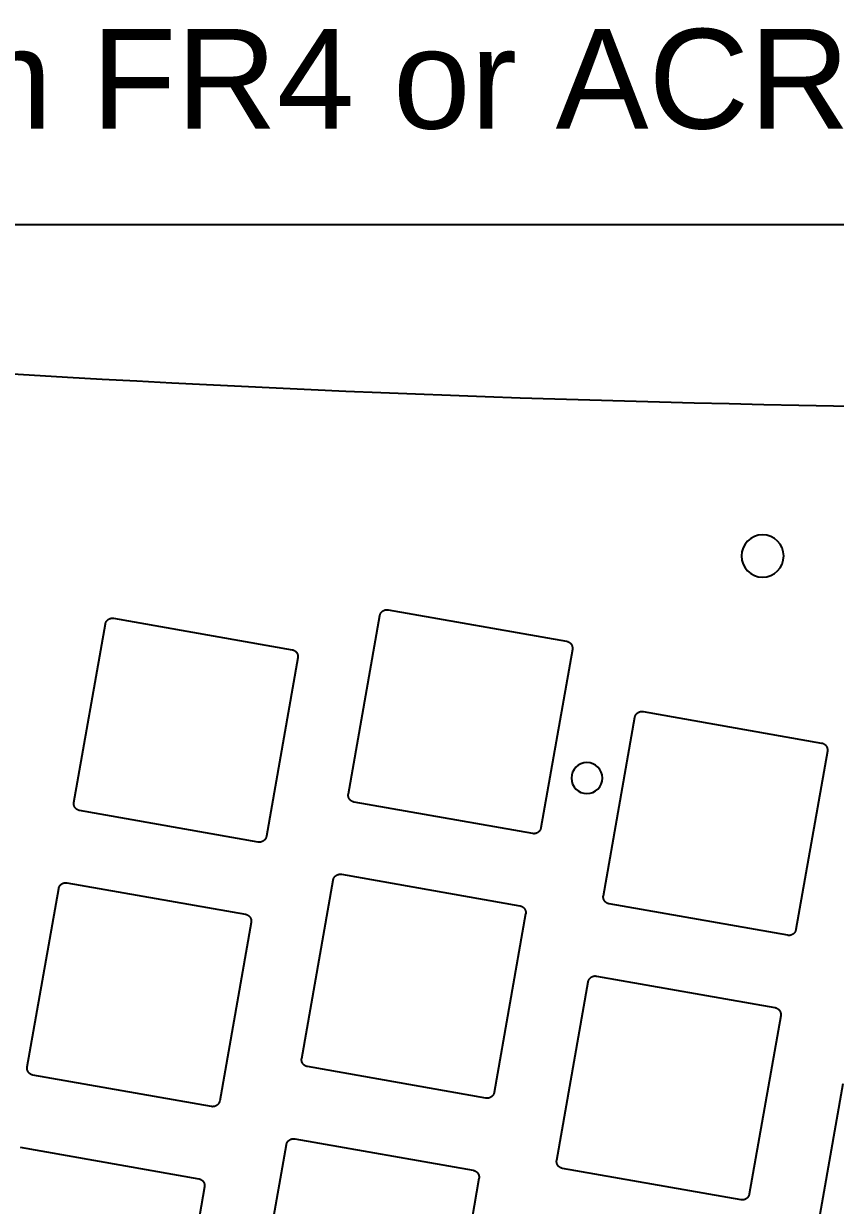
# Model space of a CAD drawing. Extents: x -770 to 754, y -86 to 233.
# Drawn here: x 214.4 to 272, y 149 to 232.8 of the extents above; entities that cross this region are included whole.
import ezdxf

# ---------------------------------------------------------------- set-up
doc = ezdxf.new("R2010")
doc.units = 0
doc.layers.add('2D_ACR_PLOT$CUT2', color=3, linetype='CONTINUOUS')
doc.layers.add('2D_ACR_PLOT$NOPRINT', color=200, linetype='CONTINUOUS')
doc.styles.add('ARIAL_REGULAR', font='arial.ttf')

msp = doc.modelspace()

# ---------------------------------------------------------------- linework, layer by layer
at = {"layer": '2D_ACR_PLOT$CUT2'}
for p, q in [((217.547, 207.68), (198.711, 208.782)), ((239.856, 191.089), (239.869, 191.1)), ((239.869, 191.1), (239.883, 191.111)), ((239.883, 191.111), (239.896, 191.121)), ((239.896, 191.121), (239.911, 191.13)), ((239.911, 191.13), (239.925, 191.139)), ((239.925, 191.139), (239.94, 191.148)), ((239.94, 191.148), (239.955, 191.156)), ((239.955, 191.156), (239.97, 191.164)), ((239.97, 191.164), (239.986, 191.171)), ((239.986, 191.171), (240.002, 191.177)), ((240.002, 191.177), (240.018, 191.183)), ((240.018, 191.183), (240.034, 191.188)), ((240.034, 191.188), (240.05, 191.193)), ((240.05, 191.193), (240.067, 191.197)), ((240.067, 191.197), (240.083, 191.201)), ((240.083, 191.201), (240.1, 191.204)), ((240.1, 191.204), (240.117, 191.207)), ((240.117, 191.207), (240.134, 191.209)), ((240.134, 191.209), (240.151, 191.21)), ((240.151, 191.21), (240.168, 191.211)), ((240.168, 191.211), (240.185, 191.211)), ((240.185, 191.211), (240.202, 191.211)), ((240.202, 191.211), (240.219, 191.21)), ((240.219, 191.21), (240.236, 191.208)), ((240.236, 191.208), (240.253, 191.206)), ((240.253, 191.206), (240.27, 191.204)), ((240.27, 191.204), (252.925, 188.972)), ((220.253, 190.247), (220.257, 190.264)), ((220.257, 190.264), (220.263, 190.28)), ((220.263, 190.28), (220.269, 190.296)), ((220.269, 190.296), (220.276, 190.312)), ((220.276, 190.312), (220.283, 190.327)), ((220.283, 190.327), (220.29, 190.342)), ((220.29, 190.342), (220.299, 190.357)), ((220.299, 190.357), (220.307, 190.372)), ((220.307, 190.372), (220.316, 190.387)), ((220.316, 190.387), (220.326, 190.401)), ((220.326, 190.401), (220.336, 190.414)), ((220.336, 190.414), (220.347, 190.428)), ((220.347, 190.428), (220.358, 190.441)), ((220.358, 190.441), (220.369, 190.453)), ((220.369, 190.453), (220.381, 190.466)), ((220.381, 190.466), (220.394, 190.477)), ((220.394, 190.477), (220.406, 190.489)), ((220.406, 190.489), (220.419, 190.5)), ((220.419, 190.5), (220.433, 190.51)), ((220.433, 190.51), (220.447, 190.52)), ((220.447, 190.52), (220.461, 190.53)), ((220.461, 190.53), (220.475, 190.539)), ((220.475, 190.539), (220.49, 190.547)), ((220.49, 190.547), (220.505, 190.556)), ((220.505, 190.556), (220.52, 190.563)), ((220.52, 190.563), (220.536, 190.57)), ((220.536, 190.57), (220.552, 190.577)), ((220.552, 190.577), (220.568, 190.582)), ((220.568, 190.582), (220.584, 190.588)), ((220.584, 190.588), (220.6, 190.593)), ((220.6, 190.593), (220.617, 190.597)), ((220.617, 190.597), (220.634, 190.601)), ((220.634, 190.601), (220.65, 190.604)), ((220.65, 190.604), (220.667, 190.606)), ((220.667, 190.606), (220.684, 190.608)), ((220.684, 190.608), (220.701, 190.61)), ((220.701, 190.61), (220.718, 190.61)), ((220.718, 190.61), (220.735, 190.611)), ((220.735, 190.611), (220.752, 190.61)), ((220.752, 190.61), (220.769, 190.609)), ((220.769, 190.609), (220.786, 190.608)), ((220.786, 190.608), (220.803, 190.606)), ((220.803, 190.606), (220.82, 190.603)), ((220.82, 190.603), (233.475, 188.372)), ((237.459, 178.143), (239.691, 190.798)), ((239.691, 190.798), (239.694, 190.815)), ((239.694, 190.815), (239.698, 190.831)), ((239.698, 190.831), (239.702, 190.848)), ((239.702, 190.848), (239.707, 190.864)), ((239.707, 190.864), (239.713, 190.88)), ((239.713, 190.88), (239.719, 190.896)), ((239.719, 190.896), (239.725, 190.912)), ((239.725, 190.912), (239.733, 190.928)), ((239.733, 190.928), (239.74, 190.943)), ((239.74, 190.943), (239.748, 190.958)), ((239.748, 190.958), (239.757, 190.973)), ((239.757, 190.973), (239.766, 190.987)), ((239.766, 190.987), (239.776, 191.001)), ((239.776, 191.001), (239.786, 191.015)), ((239.786, 191.015), (239.797, 191.028)), ((239.797, 191.028), (239.808, 191.041)), ((239.808, 191.041), (239.819, 191.054)), ((239.819, 191.054), (239.831, 191.066)), ((239.831, 191.066), (239.843, 191.078)), ((239.843, 191.078), (239.856, 191.089)), ((218.01, 177.543), (220.241, 190.198)), ((220.241, 190.198), (220.244, 190.214)), ((220.244, 190.214), (220.248, 190.231)), ((220.248, 190.231), (220.253, 190.247)), ((252.925, 188.972), (252.942, 188.969)), ((252.942, 188.969), (252.958, 188.965)), ((252.958, 188.965), (252.975, 188.961)), ((252.975, 188.961), (252.991, 188.956)), ((252.991, 188.956), (253.007, 188.95)), ((253.007, 188.95), (253.023, 188.944)), ((253.023, 188.944), (253.039, 188.938)), ((253.039, 188.938), (253.054, 188.93)), ((253.054, 188.93), (253.07, 188.923)), ((253.07, 188.923), (253.085, 188.915)), ((253.085, 188.915), (253.099, 188.906)), ((253.099, 188.906), (253.114, 188.897)), ((253.114, 188.897), (253.128, 188.887)), ((253.128, 188.887), (253.142, 188.877)), ((253.142, 188.877), (253.155, 188.866)), ((253.155, 188.866), (253.168, 188.855)), ((253.168, 188.855), (253.181, 188.844)), ((253.181, 188.844), (253.193, 188.832)), ((253.193, 188.832), (253.205, 188.82)), ((253.205, 188.82), (253.216, 188.807)), ((253.216, 188.807), (253.227, 188.794)), ((253.227, 188.794), (253.238, 188.78)), ((253.238, 188.78), (253.248, 188.767)), ((253.248, 188.767), (253.257, 188.752)), ((253.257, 188.752), (253.266, 188.738)), ((253.266, 188.738), (253.275, 188.723)), ((253.275, 188.723), (253.283, 188.708)), ((253.283, 188.708), (253.29, 188.693)), ((253.29, 188.693), (253.297, 188.677)), ((253.297, 188.677), (253.304, 188.661)), ((253.304, 188.661), (253.31, 188.645)), ((253.31, 188.645), (253.315, 188.629)), ((253.315, 188.629), (253.32, 188.613)), ((253.32, 188.613), (253.324, 188.596)), ((253.324, 188.596), (253.328, 188.58)), ((253.328, 188.58), (253.331, 188.563)), ((233.881, 187.792), (231.649, 175.138)), ((233.475, 188.372), (233.492, 188.368)), ((233.492, 188.368), (233.508, 188.365)), ((233.508, 188.365), (233.525, 188.36)), ((233.525, 188.36), (233.541, 188.355)), ((233.541, 188.355), (233.557, 188.35)), ((233.557, 188.35), (233.573, 188.344)), ((233.573, 188.344), (233.589, 188.337)), ((233.589, 188.337), (233.605, 188.33)), ((233.605, 188.33), (233.62, 188.322)), ((233.62, 188.322), (233.635, 188.314)), ((233.635, 188.314), (233.65, 188.306)), ((233.65, 188.306), (233.664, 188.296)), ((233.664, 188.296), (233.678, 188.287)), ((233.678, 188.287), (233.692, 188.277)), ((233.692, 188.277), (233.705, 188.266)), ((233.705, 188.266), (233.718, 188.255)), ((233.718, 188.255), (233.731, 188.243)), ((233.731, 188.243), (233.743, 188.232)), ((233.743, 188.232), (233.755, 188.219)), ((233.755, 188.219), (233.766, 188.206)), ((233.766, 188.206), (233.777, 188.193)), ((233.777, 188.193), (233.788, 188.18)), ((233.788, 188.18), (233.798, 188.166)), ((233.798, 188.166), (233.807, 188.152)), ((233.807, 188.152), (233.816, 188.137)), ((233.816, 188.137), (233.825, 188.123)), ((233.825, 188.123), (233.833, 188.108)), ((233.833, 188.108), (233.841, 188.092)), ((233.841, 188.092), (233.848, 188.077)), ((233.848, 188.077), (233.854, 188.061)), ((233.854, 188.061), (233.86, 188.045)), ((233.86, 188.045), (233.865, 188.029)), ((233.865, 188.029), (233.87, 188.012)), ((233.87, 188.012), (233.874, 187.996)), ((233.874, 187.996), (233.878, 187.979)), ((233.878, 187.979), (233.881, 187.962)), ((233.881, 187.962), (233.884, 187.946)), ((233.883, 187.809), (233.881, 187.792)), ((233.885, 187.826), (233.883, 187.809)), ((233.884, 187.946), (233.886, 187.929)), ((233.887, 187.843), (233.885, 187.826)), ((233.886, 187.929), (233.887, 187.912)), ((233.887, 187.912), (233.888, 187.894)), ((233.888, 187.86), (233.887, 187.843)), ((233.888, 187.894), (233.888, 187.877)), ((233.888, 187.877), (233.888, 187.86)), ((253.33, 188.393), (251.099, 175.738)), ((253.333, 188.41), (253.33, 188.393)), ((253.331, 188.563), (253.334, 188.546)), ((253.335, 188.427), (253.333, 188.41)), ((253.334, 188.546), (253.336, 188.529)), ((253.337, 188.444), (253.335, 188.427)), ((253.336, 188.529), (253.337, 188.512)), ((253.337, 188.512), (253.338, 188.495)), ((253.338, 188.461), (253.337, 188.444)), ((253.338, 188.495), (253.338, 188.478)), ((253.338, 188.478), (253.338, 188.461)), ((255.531, 170.927), (257.762, 183.582)), ((257.762, 183.582), (257.765, 183.598)), ((257.765, 183.598), (257.769, 183.615)), ((257.769, 183.615), (257.774, 183.631)), ((257.774, 183.631), (257.779, 183.648)), ((257.779, 183.648), (257.784, 183.664)), ((257.784, 183.664), (257.79, 183.68)), ((257.79, 183.68), (257.797, 183.696)), ((257.797, 183.696), (257.804, 183.711)), ((257.804, 183.711), (257.812, 183.726)), ((257.812, 183.726), (257.82, 183.741)), ((257.82, 183.741), (257.828, 183.756)), ((257.828, 183.756), (257.838, 183.771)), ((257.838, 183.771), (257.847, 183.785)), ((257.847, 183.785), (257.857, 183.798)), ((257.857, 183.798), (257.868, 183.812)), ((257.868, 183.812), (257.879, 183.825)), ((257.879, 183.825), (257.891, 183.837)), ((257.891, 183.837), (257.902, 183.85)), ((257.902, 183.85), (257.915, 183.861)), ((257.915, 183.861), (257.927, 183.873)), ((257.927, 183.873), (257.941, 183.884)), ((257.941, 183.884), (257.954, 183.894)), ((257.954, 183.894), (257.968, 183.904)), ((257.968, 183.904), (257.982, 183.914)), ((257.982, 183.914), (257.996, 183.923)), ((257.996, 183.923), (258.011, 183.931)), ((258.011, 183.931), (258.026, 183.94)), ((258.026, 183.94), (258.042, 183.947)), ((258.042, 183.947), (258.057, 183.954)), ((258.057, 183.954), (258.073, 183.961)), ((258.073, 183.961), (258.089, 183.966)), ((258.089, 183.966), (258.105, 183.972)), ((258.105, 183.972), (258.122, 183.977)), ((258.122, 183.977), (258.138, 183.981)), ((258.138, 183.981), (258.155, 183.985)), ((258.155, 183.985), (258.172, 183.988)), ((258.172, 183.988), (258.188, 183.99)), ((258.188, 183.99), (258.205, 183.992)), ((258.205, 183.992), (258.222, 183.994)), ((258.222, 183.994), (258.239, 183.994)), ((258.239, 183.994), (258.257, 183.995)), ((258.257, 183.995), (258.274, 183.994)), ((258.274, 183.994), (258.291, 183.993)), ((258.291, 183.993), (258.308, 183.992)), ((258.308, 183.992), (258.325, 183.99)), ((258.325, 183.99), (258.341, 183.987)), ((258.341, 183.987), (270.996, 181.756)), ((271.402, 181.177), (269.17, 168.522)), ((270.996, 181.756), (271.013, 181.752)), ((271.013, 181.752), (271.03, 181.749)), ((271.03, 181.749), (271.046, 181.744)), ((271.046, 181.744), (271.062, 181.739)), ((271.062, 181.739), (271.079, 181.734)), ((271.079, 181.734), (271.095, 181.728)), ((271.095, 181.728), (271.11, 181.721)), ((271.11, 181.721), (271.126, 181.714)), ((271.126, 181.714), (271.141, 181.706)), ((271.141, 181.706), (271.156, 181.698)), ((271.156, 181.698), (271.171, 181.69)), ((271.171, 181.69), (271.185, 181.68)), ((271.185, 181.68), (271.199, 181.671)), ((271.199, 181.671), (271.213, 181.661)), ((271.213, 181.661), (271.226, 181.65)), ((271.226, 181.65), (271.239, 181.639)), ((271.239, 181.639), (271.252, 181.627)), ((271.252, 181.627), (271.264, 181.616)), ((271.264, 181.616), (271.276, 181.603)), ((271.276, 181.603), (271.288, 181.59)), ((271.288, 181.59), (271.298, 181.577)), ((271.298, 181.577), (271.309, 181.564)), ((271.309, 181.564), (271.319, 181.55)), ((271.319, 181.55), (271.329, 181.536)), ((271.329, 181.536), (271.338, 181.521)), ((271.338, 181.521), (271.346, 181.507)), ((271.346, 181.507), (271.354, 181.492)), ((271.354, 181.492), (271.362, 181.476)), ((271.362, 181.476), (271.369, 181.461)), ((271.369, 181.461), (271.375, 181.445)), ((271.375, 181.445), (271.381, 181.429)), ((271.381, 181.429), (271.387, 181.413)), ((271.387, 181.413), (271.391, 181.396)), ((271.391, 181.396), (271.396, 181.38)), ((271.396, 181.38), (271.399, 181.363)), ((271.399, 181.363), (271.402, 181.346)), ((271.402, 181.346), (271.405, 181.33)), ((271.405, 181.193), (271.402, 181.177)), ((271.405, 181.33), (271.407, 181.313)), ((271.407, 181.21), (271.405, 181.193)), ((271.407, 181.313), (271.408, 181.296)), ((271.408, 181.227), (271.407, 181.21)), ((271.408, 181.296), (271.409, 181.278)), ((271.409, 181.244), (271.408, 181.227)), ((271.409, 181.278), (271.409, 181.261)), ((271.409, 181.261), (271.409, 181.244)), ((237.452, 178.075), (237.453, 178.092)), ((237.452, 178.058), (237.452, 178.075)), ((237.452, 178.041), (237.452, 178.058)), ((237.453, 178.024), (237.452, 178.041)), ((237.453, 178.092), (237.455, 178.109)), ((237.454, 178.007), (237.453, 178.024)), ((237.456, 177.99), (237.454, 178.007)), ((237.455, 178.109), (237.457, 178.126)), ((237.459, 177.973), (237.456, 177.99)), ((237.457, 178.126), (237.459, 178.143)), ((237.462, 177.957), (237.459, 177.973)), ((237.466, 177.94), (237.462, 177.957)), ((237.47, 177.923), (237.466, 177.94)), ((237.475, 177.907), (237.47, 177.923)), ((237.48, 177.891), (237.475, 177.907)), ((237.486, 177.875), (237.48, 177.891)), ((237.492, 177.859), (237.486, 177.875)), ((237.5, 177.843), (237.492, 177.859)), ((237.507, 177.828), (237.5, 177.843)), ((237.515, 177.813), (237.507, 177.828)), ((237.524, 177.798), (237.515, 177.813)), ((237.533, 177.784), (237.524, 177.798)), ((237.542, 177.77), (237.533, 177.784)), ((237.552, 177.756), (237.542, 177.77)), ((237.563, 177.742), (237.552, 177.756)), ((237.574, 177.729), (237.563, 177.742)), ((237.585, 177.716), (237.574, 177.729)), ((237.597, 177.704), (237.585, 177.716)), ((237.609, 177.692), (237.597, 177.704)), ((237.622, 177.681), (237.609, 177.692)), ((237.635, 177.67), (237.622, 177.681)), ((218.002, 177.475), (218.003, 177.492)), ((218.002, 177.458), (218.002, 177.475)), ((218.002, 177.441), (218.002, 177.458)), ((218.003, 177.424), (218.002, 177.441)), ((218.003, 177.492), (218.005, 177.509)), ((218.005, 177.407), (218.003, 177.424)), ((218.005, 177.509), (218.007, 177.526)), ((218.007, 177.39), (218.005, 177.407)), ((218.007, 177.526), (218.01, 177.543)), ((218.009, 177.373), (218.007, 177.39)), ((218.012, 177.356), (218.009, 177.373)), ((218.016, 177.339), (218.012, 177.356)), ((218.02, 177.323), (218.016, 177.339)), ((218.025, 177.306), (218.02, 177.323)), ((218.03, 177.29), (218.025, 177.306)), ((218.036, 177.274), (218.03, 177.29)), ((218.043, 177.258), (218.036, 177.274)), ((218.05, 177.243), (218.043, 177.258)), ((218.057, 177.228), (218.05, 177.243)), ((218.065, 177.213), (218.057, 177.228)), ((218.074, 177.198), (218.065, 177.213)), ((218.083, 177.183), (218.074, 177.198)), ((218.093, 177.169), (218.083, 177.183)), ((218.103, 177.155), (218.093, 177.169)), ((218.113, 177.142), (218.103, 177.155)), ((218.124, 177.129), (218.113, 177.142)), ((218.135, 177.116), (218.124, 177.129)), ((218.147, 177.104), (218.135, 177.116)), ((218.159, 177.092), (218.147, 177.104)), ((218.172, 177.08), (218.159, 177.092)), ((218.185, 177.069), (218.172, 177.08)), ((218.198, 177.059), (218.185, 177.069)), ((218.212, 177.049), (218.198, 177.059)), ((218.226, 177.039), (218.212, 177.049)), ((218.241, 177.03), (218.226, 177.039)), ((218.255, 177.021), (218.241, 177.03)), ((218.27, 177.013), (218.255, 177.021)), ((218.286, 177.005), (218.27, 177.013)), ((218.301, 176.998), (218.286, 177.005)), ((218.317, 176.991), (218.301, 176.998)), ((218.333, 176.985), (218.317, 176.991)), ((218.349, 176.98), (218.333, 176.985)), ((218.365, 176.975), (218.349, 176.98)), ((218.382, 176.971), (218.365, 176.975)), ((218.399, 176.967), (218.382, 176.971)), ((218.415, 176.964), (218.399, 176.967)), ((231.07, 174.732), (218.415, 176.964)), ((237.648, 177.659), (237.635, 177.67)), ((237.662, 177.649), (237.648, 177.659)), ((237.676, 177.639), (237.662, 177.649)), ((237.69, 177.63), (237.676, 177.639)), ((237.705, 177.621), (237.69, 177.63)), ((237.72, 177.613), (237.705, 177.621)), ((237.735, 177.606), (237.72, 177.613)), ((237.751, 177.599), (237.735, 177.606)), ((237.767, 177.592), (237.751, 177.599)), ((237.783, 177.586), (237.767, 177.592)), ((237.799, 177.58), (237.783, 177.586)), ((237.815, 177.575), (237.799, 177.58)), ((237.832, 177.571), (237.815, 177.575)), ((237.848, 177.567), (237.832, 177.571)), ((237.865, 177.564), (237.848, 177.567)), ((250.52, 175.333), (237.865, 177.564)), ((250.537, 175.33), (250.52, 175.333)), ((250.554, 175.328), (250.537, 175.33)), ((250.571, 175.326), (250.554, 175.328)), ((250.588, 175.325), (250.571, 175.326)), ((250.605, 175.325), (250.588, 175.325)), ((250.622, 175.325), (250.605, 175.325)), ((250.639, 175.326), (250.622, 175.325)), ((250.656, 175.327), (250.639, 175.326)), ((250.673, 175.329), (250.656, 175.327)), ((250.69, 175.332), (250.673, 175.329)), ((250.706, 175.335), (250.69, 175.332)), ((250.723, 175.339), (250.706, 175.335)), ((250.74, 175.343), (250.723, 175.339)), ((250.756, 175.348), (250.74, 175.343)), ((250.772, 175.353), (250.756, 175.348)), ((250.788, 175.359), (250.772, 175.353)), ((250.804, 175.366), (250.788, 175.359)), ((250.82, 175.373), (250.804, 175.366)), ((250.835, 175.38), (250.82, 175.373)), ((250.85, 175.388), (250.835, 175.38)), ((250.865, 175.397), (250.85, 175.388)), ((250.879, 175.406), (250.865, 175.397)), ((250.893, 175.415), (250.879, 175.406)), ((250.907, 175.425), (250.893, 175.415)), ((250.921, 175.436), (250.907, 175.425)), ((250.934, 175.447), (250.921, 175.436)), ((250.947, 175.458), (250.934, 175.447)), ((250.959, 175.47), (250.947, 175.458)), ((250.971, 175.482), (250.959, 175.47)), ((250.982, 175.495), (250.971, 175.482)), ((250.993, 175.508), (250.982, 175.495)), ((251.004, 175.521), (250.993, 175.508)), ((251.014, 175.535), (251.004, 175.521)), ((251.024, 175.549), (251.014, 175.535)), ((251.033, 175.564), (251.024, 175.549)), ((251.042, 175.578), (251.033, 175.564)), ((251.05, 175.593), (251.042, 175.578)), ((251.057, 175.609), (251.05, 175.593)), ((251.064, 175.624), (251.057, 175.609)), ((251.071, 175.64), (251.064, 175.624)), ((251.077, 175.656), (251.071, 175.64)), ((251.083, 175.672), (251.077, 175.656)), ((251.088, 175.688), (251.083, 175.672)), ((251.092, 175.705), (251.088, 175.688)), ((251.096, 175.721), (251.092, 175.705)), ((251.099, 175.738), (251.096, 175.721)), ((231.087, 174.729), (231.07, 174.732)), ((231.104, 174.727), (231.087, 174.729)), ((231.121, 174.726), (231.104, 174.727)), ((231.138, 174.725), (231.121, 174.726)), ((231.155, 174.725), (231.138, 174.725)), ((231.172, 174.725), (231.155, 174.725)), ((231.189, 174.726), (231.172, 174.725)), ((231.206, 174.727), (231.189, 174.726)), ((231.223, 174.729), (231.206, 174.727)), ((231.24, 174.731), (231.223, 174.729)), ((231.257, 174.735), (231.24, 174.731)), ((231.273, 174.738), (231.257, 174.735)), ((231.29, 174.743), (231.273, 174.738)), ((231.306, 174.747), (231.29, 174.743)), ((231.323, 174.753), (231.306, 174.747)), ((231.339, 174.759), (231.323, 174.753)), ((231.354, 174.765), (231.339, 174.759)), ((231.37, 174.772), (231.354, 174.765)), ((231.385, 174.78), (231.37, 174.772)), ((231.4, 174.788), (231.385, 174.78)), ((231.415, 174.796), (231.4, 174.788)), ((231.43, 174.805), (231.415, 174.796)), ((231.444, 174.815), (231.43, 174.805)), ((231.457, 174.825), (231.444, 174.815)), ((231.471, 174.835), (231.457, 174.825)), ((231.484, 174.846), (231.471, 174.835)), ((231.497, 174.858), (231.484, 174.846)), ((231.509, 174.87), (231.497, 174.858)), ((231.521, 174.882), (231.509, 174.87)), ((231.532, 174.895), (231.521, 174.882)), ((231.544, 174.908), (231.532, 174.895)), ((231.554, 174.921), (231.544, 174.908)), ((231.564, 174.935), (231.554, 174.921)), ((231.574, 174.949), (231.564, 174.935)), ((231.583, 174.963), (231.574, 174.949)), ((231.592, 174.978), (231.583, 174.963)), ((231.6, 174.993), (231.592, 174.978)), ((231.608, 175.008), (231.6, 174.993)), ((231.615, 175.024), (231.608, 175.008)), ((231.621, 175.039), (231.615, 175.024)), ((231.627, 175.055), (231.621, 175.039)), ((231.633, 175.071), (231.627, 175.055)), ((231.638, 175.088), (231.633, 175.071)), ((231.642, 175.104), (231.638, 175.088)), ((231.646, 175.121), (231.642, 175.104)), ((231.649, 175.138), (231.646, 175.121)), ((217.228, 171.809), (217.244, 171.816)), ((217.244, 171.816), (217.26, 171.822)), ((217.26, 171.822), (217.276, 171.827)), ((217.276, 171.827), (217.292, 171.832)), ((217.292, 171.832), (217.309, 171.836)), ((217.309, 171.836), (217.326, 171.84)), ((217.326, 171.84), (217.342, 171.843)), ((217.342, 171.843), (217.359, 171.846)), ((217.359, 171.846), (217.376, 171.848)), ((217.376, 171.848), (217.393, 171.849)), ((217.393, 171.849), (217.41, 171.85)), ((217.41, 171.85), (217.427, 171.85)), ((217.427, 171.85), (217.444, 171.85)), ((217.444, 171.85), (217.461, 171.849)), ((217.461, 171.849), (217.478, 171.847)), ((217.478, 171.847), (217.495, 171.845)), ((217.495, 171.845), (217.512, 171.843)), ((217.512, 171.843), (230.167, 169.611)), ((234.151, 159.383), (236.383, 172.037)), ((236.383, 172.037), (236.386, 172.054)), ((236.386, 172.054), (236.39, 172.071)), ((236.39, 172.071), (236.394, 172.087)), ((236.394, 172.087), (236.399, 172.104)), ((236.399, 172.104), (236.405, 172.12)), ((236.405, 172.12), (236.411, 172.136)), ((236.411, 172.136), (236.417, 172.152)), ((236.417, 172.152), (236.425, 172.167)), ((236.425, 172.167), (236.432, 172.182)), ((236.432, 172.182), (236.44, 172.197)), ((236.44, 172.197), (236.449, 172.212)), ((236.449, 172.212), (236.458, 172.226)), ((236.458, 172.226), (236.468, 172.24)), ((236.468, 172.24), (236.478, 172.254)), ((236.478, 172.254), (236.489, 172.268)), ((236.489, 172.268), (236.5, 172.281)), ((236.5, 172.281), (236.511, 172.293)), ((236.511, 172.293), (236.523, 172.305)), ((236.523, 172.305), (236.535, 172.317)), ((236.535, 172.317), (236.548, 172.329)), ((236.548, 172.329), (236.561, 172.34)), ((236.561, 172.34), (236.575, 172.35)), ((236.575, 172.35), (236.588, 172.36)), ((236.588, 172.36), (236.603, 172.37)), ((236.603, 172.37), (236.617, 172.379)), ((236.617, 172.379), (236.632, 172.387)), ((236.632, 172.387), (236.647, 172.395)), ((236.647, 172.395), (236.662, 172.403)), ((236.662, 172.403), (236.678, 172.41)), ((236.678, 172.41), (236.694, 172.416)), ((236.694, 172.416), (236.71, 172.422)), ((236.71, 172.422), (236.726, 172.428)), ((236.726, 172.428), (236.742, 172.433)), ((236.742, 172.433), (236.759, 172.437)), ((236.759, 172.437), (236.775, 172.44)), ((236.775, 172.44), (236.792, 172.444)), ((236.792, 172.444), (236.809, 172.446)), ((236.809, 172.446), (236.826, 172.448)), ((236.826, 172.448), (236.843, 172.45)), ((236.843, 172.45), (236.86, 172.45)), ((236.86, 172.45), (236.877, 172.451)), ((236.877, 172.451), (236.894, 172.45)), ((236.894, 172.45), (236.911, 172.449)), ((236.911, 172.449), (236.928, 172.448)), ((236.928, 172.448), (236.945, 172.446)), ((236.945, 172.446), (236.962, 172.443)), ((236.962, 172.443), (249.617, 170.212)), ((214.702, 158.782), (216.933, 171.437)), ((216.933, 171.437), (216.936, 171.454)), ((216.936, 171.454), (216.94, 171.47)), ((216.94, 171.47), (216.945, 171.487)), ((216.945, 171.487), (216.949, 171.503)), ((216.949, 171.503), (216.955, 171.519)), ((216.955, 171.519), (216.961, 171.535)), ((216.961, 171.535), (216.968, 171.551)), ((216.968, 171.551), (216.975, 171.567)), ((216.975, 171.567), (216.982, 171.582)), ((216.982, 171.582), (216.991, 171.597)), ((216.991, 171.597), (216.999, 171.612)), ((216.999, 171.612), (217.008, 171.626)), ((217.008, 171.626), (217.018, 171.64)), ((217.018, 171.64), (217.028, 171.654)), ((217.028, 171.654), (217.039, 171.667)), ((217.039, 171.667), (217.05, 171.68)), ((217.05, 171.68), (217.061, 171.693)), ((217.061, 171.693), (217.073, 171.705)), ((217.073, 171.705), (217.086, 171.717)), ((217.086, 171.717), (217.098, 171.728)), ((217.098, 171.728), (217.111, 171.739)), ((217.111, 171.739), (217.125, 171.75)), ((217.125, 171.75), (217.139, 171.76)), ((217.139, 171.76), (217.153, 171.769)), ((217.153, 171.769), (217.167, 171.778)), ((217.167, 171.778), (217.182, 171.787)), ((217.182, 171.787), (217.197, 171.795)), ((217.197, 171.795), (217.212, 171.802)), ((217.212, 171.802), (217.228, 171.809)), ((249.617, 170.212), (249.634, 170.208)), ((249.634, 170.208), (249.65, 170.205)), ((249.65, 170.205), (249.667, 170.2)), ((249.667, 170.2), (249.683, 170.195)), ((249.683, 170.195), (249.699, 170.19)), ((249.699, 170.19), (249.715, 170.184)), ((249.715, 170.184), (249.731, 170.177)), ((249.731, 170.177), (249.746, 170.17)), ((249.746, 170.17), (249.762, 170.162)), ((249.762, 170.162), (249.777, 170.154)), ((249.777, 170.154), (249.791, 170.145)), ((249.791, 170.145), (249.806, 170.136)), ((255.523, 170.842), (255.524, 170.859)), ((255.524, 170.825), (255.523, 170.842)), ((255.524, 170.859), (255.525, 170.876)), ((255.524, 170.808), (255.524, 170.825)), ((255.526, 170.791), (255.524, 170.808)), ((255.525, 170.876), (255.526, 170.893)), ((255.526, 170.893), (255.528, 170.91)), ((255.528, 170.774), (255.526, 170.791)), ((255.528, 170.91), (255.531, 170.927)), ((255.53, 170.757), (255.528, 170.774)), ((255.533, 170.74), (255.53, 170.757)), ((255.537, 170.723), (255.533, 170.74)), ((255.541, 170.707), (255.537, 170.723)), ((255.546, 170.69), (255.541, 170.707)), ((255.552, 170.674), (255.546, 170.69)), ((255.557, 170.658), (255.552, 170.674)), ((255.564, 170.642), (255.557, 170.658)), ((255.571, 170.627), (255.564, 170.642)), ((255.578, 170.612), (255.571, 170.627)), ((255.587, 170.597), (255.578, 170.612)), ((255.595, 170.582), (255.587, 170.597)), ((255.604, 170.567), (255.595, 170.582)), ((255.614, 170.553), (255.604, 170.567)), ((255.624, 170.539), (255.614, 170.553)), ((255.634, 170.526), (255.624, 170.539)), ((255.645, 170.513), (255.634, 170.526)), ((255.657, 170.5), (255.645, 170.513)), ((255.668, 170.488), (255.657, 170.5)), ((255.681, 170.476), (255.668, 170.488)), ((255.693, 170.464), (255.681, 170.476)), ((255.706, 170.453), (255.693, 170.464)), ((255.72, 170.443), (255.706, 170.453)), ((255.733, 170.433), (255.72, 170.443)), ((255.747, 170.423), (255.733, 170.433)), ((255.762, 170.414), (255.747, 170.423)), ((255.777, 170.405), (255.762, 170.414)), ((255.792, 170.397), (255.777, 170.405)), ((255.807, 170.389), (255.792, 170.397)), ((255.822, 170.382), (255.807, 170.389)), ((255.838, 170.375), (255.822, 170.382)), ((255.854, 170.369), (255.838, 170.375)), ((255.87, 170.364), (255.854, 170.369)), ((255.887, 170.359), (255.87, 170.364)), ((255.903, 170.355), (255.887, 170.359)), ((255.92, 170.351), (255.903, 170.355)), ((255.936, 170.348), (255.92, 170.351)), ((268.591, 168.116), (255.936, 170.348)), ((230.167, 169.611), (230.184, 169.608)), ((230.184, 169.608), (230.2, 169.604)), ((230.2, 169.604), (230.217, 169.6)), ((230.217, 169.6), (230.233, 169.595)), ((230.233, 169.595), (230.249, 169.589)), ((230.249, 169.589), (230.265, 169.583)), ((230.265, 169.583), (230.281, 169.577)), ((230.281, 169.577), (230.297, 169.569)), ((230.297, 169.569), (230.312, 169.562)), ((230.312, 169.562), (230.327, 169.554)), ((230.327, 169.554), (230.342, 169.545)), ((230.342, 169.545), (230.356, 169.536)), ((230.356, 169.536), (230.37, 169.526)), ((230.37, 169.526), (230.384, 169.516)), ((230.384, 169.516), (230.397, 169.505)), ((230.397, 169.505), (230.41, 169.494)), ((230.41, 169.494), (230.423, 169.483)), ((230.423, 169.483), (230.435, 169.471)), ((230.435, 169.471), (230.447, 169.459)), ((230.447, 169.459), (230.458, 169.446)), ((230.458, 169.446), (230.469, 169.433)), ((230.469, 169.433), (230.48, 169.419)), ((230.48, 169.419), (230.49, 169.406)), ((230.49, 169.406), (230.499, 169.391)), ((230.499, 169.391), (230.508, 169.377)), ((230.508, 169.377), (230.517, 169.362)), ((230.517, 169.362), (230.525, 169.347)), ((230.525, 169.347), (230.533, 169.332)), ((230.533, 169.332), (230.54, 169.316)), ((230.54, 169.316), (230.546, 169.3)), ((230.546, 169.3), (230.552, 169.284)), ((250.022, 169.632), (247.791, 156.978)), ((249.806, 170.136), (249.82, 170.127)), ((249.82, 170.127), (249.834, 170.116)), ((249.834, 170.116), (249.847, 170.106)), ((249.847, 170.106), (249.86, 170.095)), ((249.86, 170.095), (249.873, 170.083)), ((249.873, 170.083), (249.885, 170.071)), ((249.885, 170.071), (249.897, 170.059)), ((249.897, 170.059), (249.908, 170.046)), ((249.908, 170.046), (249.919, 170.033)), ((249.919, 170.033), (249.93, 170.02)), ((249.93, 170.02), (249.94, 170.006)), ((249.94, 170.006), (249.949, 169.992)), ((249.949, 169.992), (249.958, 169.977)), ((249.958, 169.977), (249.967, 169.963)), ((249.967, 169.963), (249.975, 169.948)), ((249.975, 169.948), (249.982, 169.932)), ((249.982, 169.932), (249.989, 169.917)), ((249.989, 169.917), (249.996, 169.901)), ((249.996, 169.901), (250.002, 169.885)), ((250.002, 169.885), (250.007, 169.869)), ((250.007, 169.869), (250.012, 169.852)), ((250.012, 169.852), (250.016, 169.836)), ((250.016, 169.836), (250.02, 169.819)), ((250.02, 169.819), (250.023, 169.802)), ((250.025, 169.649), (250.022, 169.632)), ((250.023, 169.802), (250.026, 169.785)), ((250.027, 169.666), (250.025, 169.649)), ((250.026, 169.785), (250.028, 169.768)), ((250.029, 169.683), (250.027, 169.666)), ((250.028, 169.768), (250.029, 169.751)), ((250.029, 169.751), (250.03, 169.734)), ((250.03, 169.7), (250.029, 169.683)), ((250.03, 169.734), (250.03, 169.717)), ((250.03, 169.717), (250.03, 169.7)), ((230.573, 169.032), (228.341, 156.377)), ((230.552, 169.284), (230.557, 169.268)), ((230.557, 169.268), (230.562, 169.252)), ((230.562, 169.252), (230.566, 169.235)), ((230.566, 169.235), (230.57, 169.219)), ((230.57, 169.219), (230.573, 169.202)), ((230.573, 169.202), (230.576, 169.185)), ((230.575, 169.049), (230.573, 169.032)), ((230.577, 169.066), (230.575, 169.049)), ((230.576, 169.185), (230.578, 169.168)), ((230.579, 169.083), (230.577, 169.066)), ((230.578, 169.168), (230.579, 169.151)), ((230.579, 169.151), (230.58, 169.134)), ((230.58, 169.1), (230.579, 169.083)), ((230.58, 169.134), (230.58, 169.117)), ((230.58, 169.117), (230.58, 169.1)), ((269.159, 168.472), (269.154, 168.455)), ((269.163, 168.488), (269.159, 168.472)), ((269.167, 168.505), (269.163, 168.488)), ((269.17, 168.522), (269.167, 168.505)), ((268.608, 168.113), (268.591, 168.116)), ((268.625, 168.111), (268.608, 168.113)), ((268.642, 168.11), (268.625, 168.111)), ((268.659, 168.109), (268.642, 168.11)), ((268.676, 168.109), (268.659, 168.109)), ((268.693, 168.109), (268.676, 168.109)), ((268.71, 168.11), (268.693, 168.109)), ((268.727, 168.111), (268.71, 168.11)), ((268.744, 168.113), (268.727, 168.111)), ((268.761, 168.115), (268.744, 168.113)), ((268.778, 168.119), (268.761, 168.115)), ((268.795, 168.122), (268.778, 168.119)), ((268.811, 168.127), (268.795, 168.122)), ((268.827, 168.131), (268.811, 168.127)), ((268.844, 168.137), (268.827, 168.131)), ((268.86, 168.143), (268.844, 168.137)), ((268.876, 168.149), (268.86, 168.143)), ((268.891, 168.156), (268.876, 168.149)), ((268.906, 168.164), (268.891, 168.156)), ((268.921, 168.172), (268.906, 168.164)), ((268.936, 168.18), (268.921, 168.172)), ((268.951, 168.189), (268.936, 168.18)), ((268.965, 168.199), (268.951, 168.189)), ((268.979, 168.209), (268.965, 168.199)), ((268.992, 168.219), (268.979, 168.209)), ((269.005, 168.23), (268.992, 168.219)), ((269.018, 168.242), (269.005, 168.23)), ((269.03, 168.254), (269.018, 168.242)), ((269.042, 168.266), (269.03, 168.254)), ((269.054, 168.279), (269.042, 168.266)), ((269.065, 168.292), (269.054, 168.279)), ((269.075, 168.305), (269.065, 168.292)), ((269.085, 168.319), (269.075, 168.305)), ((269.095, 168.333), (269.085, 168.319)), ((269.104, 168.347), (269.095, 168.333)), ((269.113, 168.362), (269.104, 168.347)), ((269.121, 168.377), (269.113, 168.362)), ((269.129, 168.392), (269.121, 168.377)), ((269.136, 168.408), (269.129, 168.392)), ((269.142, 168.423), (269.136, 168.408)), ((269.149, 168.439), (269.142, 168.423)), ((269.154, 168.455), (269.149, 168.439)), ((254.607, 165.101), (254.619, 165.112)), ((254.619, 165.112), (254.633, 165.123)), ((254.633, 165.123), (254.646, 165.134)), ((254.646, 165.134), (254.66, 165.144)), ((254.66, 165.144), (254.674, 165.153)), ((254.674, 165.153), (254.688, 165.162)), ((254.688, 165.162), (254.703, 165.171)), ((254.703, 165.171), (254.718, 165.179)), ((254.718, 165.179), (254.734, 165.186)), ((254.734, 165.186), (254.749, 165.193)), ((254.749, 165.193), (254.765, 165.2)), ((254.765, 165.2), (254.781, 165.206)), ((254.781, 165.206), (254.797, 165.211)), ((254.797, 165.211), (254.814, 165.216)), ((254.814, 165.216), (254.83, 165.22)), ((254.83, 165.22), (254.847, 165.224)), ((254.847, 165.224), (254.864, 165.227)), ((254.864, 165.227), (254.88, 165.23)), ((254.88, 165.23), (254.897, 165.232)), ((254.897, 165.232), (254.914, 165.233)), ((254.914, 165.233), (254.931, 165.234)), ((254.931, 165.234), (254.949, 165.234)), ((254.949, 165.234), (254.966, 165.234)), ((254.966, 165.234), (254.983, 165.233)), ((254.983, 165.233), (255, 165.231)), ((255, 165.231), (255.017, 165.229)), ((255.017, 165.229), (255.033, 165.227)), ((255.033, 165.227), (267.688, 162.995)), ((252.223, 152.166), (254.454, 164.821)), ((254.454, 164.821), (254.458, 164.838)), ((254.458, 164.838), (254.461, 164.854)), ((254.461, 164.854), (254.466, 164.871)), ((254.466, 164.871), (254.471, 164.887)), ((254.471, 164.887), (254.476, 164.903)), ((254.476, 164.903), (254.482, 164.919)), ((254.482, 164.919), (254.489, 164.935)), ((254.489, 164.935), (254.496, 164.951)), ((254.496, 164.951), (254.504, 164.966)), ((254.504, 164.966), (254.512, 164.981)), ((254.512, 164.981), (254.52, 164.996)), ((254.52, 164.996), (254.53, 165.01)), ((254.53, 165.01), (254.539, 165.024)), ((254.539, 165.024), (254.549, 165.038)), ((254.549, 165.038), (254.56, 165.051)), ((254.56, 165.051), (254.571, 165.064)), ((254.571, 165.064), (254.583, 165.077)), ((254.583, 165.077), (254.594, 165.089)), ((254.594, 165.089), (254.607, 165.101)), ((267.688, 162.995), (267.705, 162.992)), ((267.705, 162.992), (267.722, 162.988)), ((267.722, 162.988), (267.738, 162.984)), ((267.738, 162.984), (267.754, 162.979)), ((267.754, 162.979), (267.771, 162.973)), ((267.771, 162.973), (267.787, 162.967)), ((267.787, 162.967), (267.802, 162.961)), ((267.802, 162.961), (267.818, 162.953)), ((267.818, 162.953), (267.833, 162.946)), ((267.833, 162.946), (267.848, 162.938)), ((267.848, 162.938), (267.863, 162.929)), ((267.863, 162.929), (267.877, 162.92)), ((267.877, 162.92), (267.891, 162.91)), ((267.891, 162.91), (267.905, 162.9)), ((267.905, 162.9), (267.918, 162.889)), ((267.918, 162.889), (267.931, 162.878)), ((267.931, 162.878), (267.944, 162.867)), ((267.944, 162.867), (267.956, 162.855)), ((267.956, 162.855), (267.968, 162.843)), ((267.968, 162.843), (267.98, 162.83)), ((267.98, 162.83), (267.99, 162.817)), ((267.99, 162.817), (268.001, 162.803)), ((268.001, 162.803), (268.011, 162.79)), ((268.011, 162.79), (268.021, 162.775)), ((268.021, 162.775), (268.03, 162.761)), ((268.03, 162.761), (268.038, 162.746)), ((268.038, 162.746), (268.046, 162.731)), ((268.046, 162.731), (268.054, 162.716)), ((268.054, 162.716), (268.061, 162.7)), ((268.061, 162.7), (268.067, 162.684)), ((268.067, 162.684), (268.073, 162.668)), ((268.073, 162.668), (268.079, 162.652)), ((268.079, 162.652), (268.083, 162.636)), ((268.083, 162.636), (268.088, 162.619)), ((268.088, 162.619), (268.091, 162.603)), ((268.091, 162.603), (268.094, 162.586)), ((268.094, 162.416), (265.862, 149.761)), ((268.094, 162.586), (268.097, 162.569)), ((268.097, 162.433), (268.094, 162.416)), ((268.097, 162.569), (268.099, 162.552)), ((268.099, 162.45), (268.097, 162.433)), ((268.099, 162.552), (268.1, 162.535)), ((268.1, 162.467), (268.099, 162.45)), ((268.1, 162.535), (268.101, 162.518)), ((268.101, 162.484), (268.1, 162.467)), ((268.101, 162.518), (268.101, 162.501)), ((268.101, 162.501), (268.101, 162.484)), ((234.144, 159.315), (234.145, 159.332)), ((234.144, 159.298), (234.144, 159.315)), ((234.144, 159.281), (234.144, 159.298)), ((234.145, 159.264), (234.144, 159.281)), ((234.145, 159.332), (234.147, 159.349)), ((234.146, 159.247), (234.145, 159.264)), ((234.148, 159.23), (234.146, 159.247)), ((234.147, 159.349), (234.149, 159.366)), ((234.149, 159.366), (234.151, 159.383)), ((214.694, 158.714), (214.695, 158.731)), ((214.694, 158.697), (214.694, 158.714)), ((214.694, 158.68), (214.694, 158.697)), ((214.695, 158.663), (214.694, 158.68)), ((214.695, 158.731), (214.697, 158.748)), ((214.697, 158.646), (214.695, 158.663)), ((214.697, 158.748), (214.699, 158.765)), ((214.698, 158.629), (214.697, 158.646)), ((214.701, 158.612), (214.698, 158.629)), ((214.699, 158.765), (214.702, 158.782)), ((214.704, 158.595), (214.701, 158.612)), ((214.708, 158.579), (214.704, 158.595)), ((214.712, 158.562), (214.708, 158.579)), ((214.717, 158.546), (214.712, 158.562)), ((214.722, 158.53), (214.717, 158.546)), ((214.728, 158.514), (214.722, 158.53)), ((214.735, 158.498), (214.728, 158.514)), ((214.742, 158.482), (214.735, 158.498)), ((214.749, 158.467), (214.742, 158.482)), ((214.757, 158.452), (214.749, 158.467)), ((214.766, 158.437), (214.757, 158.452)), ((214.775, 158.423), (214.766, 158.437)), ((214.785, 158.409), (214.775, 158.423)), ((214.795, 158.395), (214.785, 158.409)), ((234.151, 159.213), (234.148, 159.23)), ((234.154, 159.196), (234.151, 159.213)), ((234.158, 159.179), (234.154, 159.196)), ((234.162, 159.163), (234.158, 159.179)), ((234.167, 159.146), (234.162, 159.163)), ((234.172, 159.13), (234.167, 159.146)), ((234.178, 159.114), (234.172, 159.13)), ((234.184, 159.098), (234.178, 159.114)), ((234.192, 159.083), (234.184, 159.098)), ((234.199, 159.067), (234.192, 159.083)), ((234.207, 159.052), (234.199, 159.067)), ((234.216, 159.038), (234.207, 159.052)), ((234.225, 159.023), (234.216, 159.038)), ((234.234, 159.009), (234.225, 159.023)), ((234.244, 158.995), (234.234, 159.009)), ((234.255, 158.982), (234.244, 158.995)), ((234.266, 158.969), (234.255, 158.982)), ((234.277, 158.956), (234.266, 158.969)), ((234.289, 158.944), (234.277, 158.956)), ((234.301, 158.932), (234.289, 158.944)), ((234.314, 158.92), (234.301, 158.932)), ((234.327, 158.909), (234.314, 158.92)), ((234.34, 158.899), (234.327, 158.909)), ((234.354, 158.888), (234.34, 158.899)), ((234.368, 158.879), (234.354, 158.888)), ((234.382, 158.87), (234.368, 158.879)), ((234.397, 158.861), (234.382, 158.87)), ((234.412, 158.853), (234.397, 158.861)), ((234.427, 158.845), (234.412, 158.853)), ((234.443, 158.838), (234.427, 158.845)), ((234.459, 158.831), (234.443, 158.838)), ((234.475, 158.825), (234.459, 158.831)), ((234.491, 158.82), (234.475, 158.825)), ((234.507, 158.815), (234.491, 158.82)), ((234.524, 158.81), (234.507, 158.815)), ((234.54, 158.807), (234.524, 158.81)), ((234.557, 158.803), (234.54, 158.807)), ((247.212, 156.572), (234.557, 158.803)), ((214.805, 158.381), (214.795, 158.395)), ((214.816, 158.368), (214.805, 158.381)), ((214.827, 158.355), (214.816, 158.368)), ((214.839, 158.343), (214.827, 158.355)), ((214.851, 158.331), (214.839, 158.343)), ((214.864, 158.32), (214.851, 158.331)), ((214.877, 158.309), (214.864, 158.32)), ((214.89, 158.298), (214.877, 158.309)), ((214.904, 158.288), (214.89, 158.298)), ((214.918, 158.278), (214.904, 158.288)), ((214.933, 158.269), (214.918, 158.278)), ((214.947, 158.26), (214.933, 158.269)), ((214.962, 158.252), (214.947, 158.26)), ((214.978, 158.245), (214.962, 158.252)), ((214.993, 158.237), (214.978, 158.245)), ((215.009, 158.231), (214.993, 158.237)), ((215.025, 158.225), (215.009, 158.231)), ((215.041, 158.219), (215.025, 158.225)), ((215.057, 158.214), (215.041, 158.219)), ((215.074, 158.21), (215.057, 158.214)), ((215.091, 158.206), (215.074, 158.21)), ((215.107, 158.203), (215.091, 158.206)), ((227.762, 155.972), (215.107, 158.203)), ((270.294, 144.95), (272.526, 157.604)), ((247.674, 156.734), (247.663, 156.722)), ((247.685, 156.747), (247.674, 156.734)), ((247.696, 156.761), (247.685, 156.747)), ((247.706, 156.775), (247.696, 156.761)), ((247.716, 156.789), (247.706, 156.775)), ((247.725, 156.803), (247.716, 156.789)), ((247.734, 156.818), (247.725, 156.803)), ((247.742, 156.833), (247.734, 156.818)), ((247.749, 156.848), (247.742, 156.833)), ((247.756, 156.863), (247.749, 156.848)), ((247.763, 156.879), (247.756, 156.863)), ((247.769, 156.895), (247.763, 156.879)), ((247.775, 156.911), (247.769, 156.895)), ((247.78, 156.928), (247.775, 156.911)), ((247.784, 156.944), (247.78, 156.928)), ((247.788, 156.961), (247.784, 156.944)), ((247.791, 156.978), (247.788, 156.961)), ((227.779, 155.969), (227.762, 155.972)), ((227.796, 155.967), (227.779, 155.969)), ((227.813, 155.965), (227.796, 155.967)), ((227.83, 155.964), (227.813, 155.965)), ((227.847, 155.964), (227.83, 155.964)), ((227.864, 155.964), (227.847, 155.964)), ((227.881, 155.965), (227.864, 155.964)), ((227.898, 155.966), (227.881, 155.965)), ((227.915, 155.968), (227.898, 155.966)), ((227.932, 155.971), (227.915, 155.968)), ((227.949, 155.974), (227.932, 155.971)), ((227.965, 155.978), (227.949, 155.974)), ((227.982, 155.982), (227.965, 155.978)), ((227.998, 155.987), (227.982, 155.982)), ((228.015, 155.992), (227.998, 155.987)), ((228.031, 155.998), (228.015, 155.992)), ((228.046, 156.005), (228.031, 155.998)), ((228.062, 156.012), (228.046, 156.005)), ((228.077, 156.019), (228.062, 156.012)), ((228.092, 156.027), (228.077, 156.019)), ((228.107, 156.036), (228.092, 156.027)), ((228.122, 156.045), (228.107, 156.036)), ((228.136, 156.054), (228.122, 156.045)), ((228.149, 156.064), (228.136, 156.054)), ((228.163, 156.075), (228.149, 156.064)), ((228.176, 156.086), (228.163, 156.075)), ((228.189, 156.097), (228.176, 156.086)), ((228.201, 156.109), (228.189, 156.097)), ((228.213, 156.121), (228.201, 156.109)), ((228.224, 156.134), (228.213, 156.121)), ((228.236, 156.147), (228.224, 156.134)), ((228.246, 156.16), (228.236, 156.147)), ((228.256, 156.174), (228.246, 156.16)), ((228.266, 156.188), (228.256, 156.174)), ((228.275, 156.203), (228.266, 156.188)), ((228.284, 156.217), (228.275, 156.203)), ((228.292, 156.232), (228.284, 156.217)), ((228.3, 156.248), (228.292, 156.232)), ((228.307, 156.263), (228.3, 156.248)), ((228.313, 156.279), (228.307, 156.263)), ((228.319, 156.295), (228.313, 156.279)), ((228.325, 156.311), (228.319, 156.295)), ((228.33, 156.327), (228.325, 156.311)), ((228.334, 156.344), (228.33, 156.327)), ((228.338, 156.36), (228.334, 156.344)), ((228.341, 156.377), (228.338, 156.36)), ((247.229, 156.569), (247.212, 156.572)), ((247.246, 156.567), (247.229, 156.569)), ((247.263, 156.566), (247.246, 156.567)), ((247.28, 156.565), (247.263, 156.566)), ((247.297, 156.564), (247.28, 156.565)), ((247.314, 156.565), (247.297, 156.564)), ((247.331, 156.565), (247.314, 156.565)), ((247.348, 156.567), (247.331, 156.565)), ((247.365, 156.569), (247.348, 156.567)), ((247.382, 156.571), (247.365, 156.569)), ((247.399, 156.574), (247.382, 156.571)), ((247.415, 156.578), (247.399, 156.574)), ((247.432, 156.582), (247.415, 156.578)), ((247.448, 156.587), (247.432, 156.582)), ((247.464, 156.593), (247.448, 156.587)), ((247.48, 156.599), (247.464, 156.593)), ((247.496, 156.605), (247.48, 156.599)), ((247.512, 156.612), (247.496, 156.605)), ((247.527, 156.62), (247.512, 156.612)), ((247.542, 156.628), (247.527, 156.62)), ((247.557, 156.636), (247.542, 156.628)), ((247.571, 156.645), (247.557, 156.636)), ((247.585, 156.655), (247.571, 156.645)), ((247.599, 156.665), (247.585, 156.655)), ((247.613, 156.675), (247.599, 156.665)), ((247.626, 156.686), (247.613, 156.675)), ((247.639, 156.698), (247.626, 156.686)), ((247.651, 156.71), (247.639, 156.698)), ((247.663, 156.722), (247.651, 156.71)), ((233.097, 153.359), (233.103, 153.375)), ((233.103, 153.375), (233.109, 153.391)), ((233.109, 153.391), (233.117, 153.406)), ((233.117, 153.406), (233.124, 153.422)), ((233.124, 153.422), (233.132, 153.437)), ((233.132, 153.437), (233.141, 153.451)), ((233.141, 153.451), (233.15, 153.466)), ((233.15, 153.466), (233.16, 153.48)), ((233.16, 153.48), (233.17, 153.494)), ((233.17, 153.494), (233.181, 153.507)), ((233.181, 153.507), (233.192, 153.52)), ((233.192, 153.52), (233.203, 153.533)), ((233.203, 153.533), (233.215, 153.545)), ((233.215, 153.545), (233.227, 153.557)), ((233.227, 153.557), (233.24, 153.568)), ((233.24, 153.568), (233.253, 153.579)), ((233.253, 153.579), (233.267, 153.59)), ((233.267, 153.59), (233.28, 153.6)), ((233.28, 153.6), (233.295, 153.609)), ((233.295, 153.609), (233.309, 153.618)), ((233.309, 153.618), (233.324, 153.627)), ((233.324, 153.627), (233.339, 153.635)), ((233.339, 153.635), (233.354, 153.642)), ((233.354, 153.642), (233.37, 153.649)), ((233.37, 153.649), (233.386, 153.656)), ((233.386, 153.656), (233.402, 153.662)), ((233.402, 153.662), (233.418, 153.667)), ((233.418, 153.667), (233.434, 153.672)), ((233.434, 153.672), (233.451, 153.676)), ((233.451, 153.676), (233.467, 153.68)), ((233.467, 153.68), (233.484, 153.683)), ((233.484, 153.683), (233.501, 153.686)), ((233.501, 153.686), (233.518, 153.688)), ((233.518, 153.688), (233.535, 153.689)), ((233.535, 153.689), (233.552, 153.69)), ((233.552, 153.69), (233.569, 153.69)), ((233.569, 153.69), (233.586, 153.69)), ((233.586, 153.69), (233.603, 153.689)), ((233.603, 153.689), (233.62, 153.687)), ((233.62, 153.687), (233.637, 153.685)), ((233.637, 153.685), (233.654, 153.682)), ((233.654, 153.682), (246.309, 151.451)), ((214.204, 153.082), (226.859, 150.851)), ((230.843, 140.622), (233.075, 153.277)), ((233.075, 153.277), (233.078, 153.294)), ((233.078, 153.294), (233.082, 153.31)), ((233.082, 153.31), (233.086, 153.327)), ((233.086, 153.327), (233.091, 153.343)), ((233.091, 153.343), (233.097, 153.359)), ((252.215, 152.081), (252.216, 152.098)), ((252.216, 152.064), (252.215, 152.081)), ((252.216, 152.098), (252.217, 152.115)), ((252.216, 152.047), (252.216, 152.064)), ((252.218, 152.03), (252.216, 152.047)), ((252.217, 152.115), (252.218, 152.132)), ((252.218, 152.132), (252.22, 152.149)), ((252.22, 152.013), (252.218, 152.03)), ((252.22, 152.149), (252.223, 152.166)), ((252.222, 151.996), (252.22, 152.013)), ((252.225, 151.979), (252.222, 151.996)), ((252.229, 151.963), (252.225, 151.979)), ((252.233, 151.946), (252.229, 151.963)), ((252.238, 151.93), (252.233, 151.946)), ((252.244, 151.914), (252.238, 151.93)), ((252.249, 151.898), (252.244, 151.914)), ((252.256, 151.882), (252.249, 151.898)), ((252.263, 151.866), (252.256, 151.882)), ((252.27, 151.851), (252.263, 151.866)), ((252.279, 151.836), (252.27, 151.851)), ((252.287, 151.821), (252.279, 151.836)), ((252.296, 151.807), (252.287, 151.821)), ((252.306, 151.793), (252.296, 151.807)), ((252.316, 151.779), (252.306, 151.793)), ((252.326, 151.765), (252.316, 151.779)), ((252.337, 151.752), (252.326, 151.765)), ((252.349, 151.739), (252.337, 151.752)), ((252.36, 151.727), (252.349, 151.739)), ((252.373, 151.715), (252.36, 151.727)), ((252.385, 151.704), (252.373, 151.715)), ((252.398, 151.693), (252.385, 151.704)), ((246.714, 150.872), (244.483, 138.217)), ((246.309, 151.451), (246.326, 151.448)), ((246.326, 151.448), (246.342, 151.444)), ((246.342, 151.444), (246.359, 151.44)), ((246.359, 151.44), (246.375, 151.435)), ((246.375, 151.435), (246.391, 151.429)), ((246.391, 151.429), (246.407, 151.423)), ((246.407, 151.423), (246.423, 151.416)), ((246.423, 151.416), (246.438, 151.409)), ((246.438, 151.409), (246.454, 151.402)), ((246.454, 151.402), (246.469, 151.393)), ((246.469, 151.393), (246.483, 151.385)), ((246.483, 151.385), (246.498, 151.376)), ((246.498, 151.376), (246.512, 151.366)), ((246.512, 151.366), (246.526, 151.356)), ((246.526, 151.356), (246.539, 151.345)), ((246.539, 151.345), (246.552, 151.334)), ((246.552, 151.334), (246.565, 151.323)), ((246.565, 151.323), (246.577, 151.311)), ((246.577, 151.311), (246.589, 151.298)), ((246.589, 151.298), (246.6, 151.286)), ((246.6, 151.286), (246.611, 151.273)), ((246.611, 151.273), (246.622, 151.259)), ((246.622, 151.259), (246.632, 151.245)), ((246.632, 151.245), (246.641, 151.231)), ((246.641, 151.231), (246.65, 151.217)), ((246.65, 151.217), (246.659, 151.202)), ((246.659, 151.202), (246.667, 151.187)), ((246.667, 151.187), (246.674, 151.172)), ((246.674, 151.172), (246.681, 151.156)), ((246.681, 151.156), (246.688, 151.14)), ((246.688, 151.14), (246.694, 151.124)), ((246.694, 151.124), (246.699, 151.108)), ((246.699, 151.108), (246.704, 151.092)), ((246.704, 151.092), (246.708, 151.075)), ((246.708, 151.075), (246.712, 151.058)), ((246.712, 151.058), (246.715, 151.042)), ((246.717, 150.889), (246.714, 150.872)), ((246.715, 151.042), (246.718, 151.025)), ((246.719, 150.906), (246.717, 150.889)), ((246.718, 151.025), (246.72, 151.008)), ((246.721, 150.923), (246.719, 150.906)), ((246.72, 151.008), (246.721, 150.991)), ((246.721, 150.991), (246.722, 150.974)), ((246.722, 150.94), (246.721, 150.923)), ((246.722, 150.974), (246.722, 150.957)), ((246.722, 150.957), (246.722, 150.94)), ((252.412, 151.682), (252.398, 151.693)), ((252.425, 151.672), (252.412, 151.682)), ((252.439, 151.662), (252.425, 151.672)), ((252.454, 151.653), (252.439, 151.662)), ((252.469, 151.644), (252.454, 151.653)), ((252.484, 151.636), (252.469, 151.644)), ((252.499, 151.629), (252.484, 151.636)), ((252.514, 151.621), (252.499, 151.629)), ((252.53, 151.615), (252.514, 151.621)), ((252.546, 151.609), (252.53, 151.615)), ((252.562, 151.603), (252.546, 151.609)), ((252.579, 151.598), (252.562, 151.603)), ((252.595, 151.594), (252.579, 151.598)), ((252.612, 151.59), (252.595, 151.594)), ((252.628, 151.587), (252.612, 151.59)), ((265.283, 149.356), (252.628, 151.587)), ((227.265, 150.271), (225.033, 137.617)), ((226.859, 150.851), (226.876, 150.847)), ((226.876, 150.847), (226.892, 150.843)), ((226.892, 150.843), (226.909, 150.839)), ((226.909, 150.839), (226.925, 150.834)), ((226.925, 150.834), (226.941, 150.829)), ((226.941, 150.829), (226.957, 150.823)), ((226.957, 150.823), (226.973, 150.816)), ((226.973, 150.816), (226.989, 150.809)), ((226.989, 150.809), (227.004, 150.801)), ((227.004, 150.801), (227.019, 150.793)), ((227.019, 150.793), (227.034, 150.784)), ((227.034, 150.784), (227.048, 150.775)), ((227.048, 150.775), (227.062, 150.766)), ((227.062, 150.766), (227.076, 150.755)), ((227.076, 150.755), (227.089, 150.745)), ((227.089, 150.745), (227.102, 150.734)), ((227.102, 150.734), (227.115, 150.722)), ((227.115, 150.722), (227.127, 150.71)), ((227.127, 150.71), (227.139, 150.698)), ((227.139, 150.698), (227.15, 150.685)), ((227.15, 150.685), (227.161, 150.672)), ((227.161, 150.672), (227.172, 150.659)), ((227.172, 150.659), (227.182, 150.645)), ((227.182, 150.645), (227.191, 150.631)), ((227.191, 150.631), (227.2, 150.616)), ((227.2, 150.616), (227.209, 150.602)), ((227.209, 150.602), (227.217, 150.586)), ((227.217, 150.586), (227.225, 150.571)), ((227.225, 150.571), (227.232, 150.556)), ((227.232, 150.556), (227.238, 150.54)), ((227.238, 150.54), (227.244, 150.524)), ((227.244, 150.524), (227.249, 150.508)), ((227.249, 150.508), (227.254, 150.491)), ((227.254, 150.491), (227.258, 150.475)), ((227.258, 150.475), (227.262, 150.458)), ((227.262, 150.458), (227.265, 150.441)), ((227.265, 150.441), (227.268, 150.424)), ((227.267, 150.288), (227.265, 150.271)), ((227.269, 150.305), (227.267, 150.288)), ((227.268, 150.424), (227.27, 150.407)), ((227.271, 150.322), (227.269, 150.305)), ((227.27, 150.407), (227.271, 150.39)), ((227.271, 150.39), (227.272, 150.373)), ((227.272, 150.339), (227.271, 150.322)), ((227.272, 150.373), (227.272, 150.356)), ((227.272, 150.356), (227.272, 150.339)), ((265.3, 149.353), (265.283, 149.356)), ((265.317, 149.351), (265.3, 149.353)), ((265.334, 149.349), (265.317, 149.351)), ((265.351, 149.348), (265.334, 149.349)), ((265.368, 149.348), (265.351, 149.348)), ((265.385, 149.348), (265.368, 149.348)), ((265.402, 149.349), (265.385, 149.348)), ((265.419, 149.35), (265.402, 149.349)), ((265.436, 149.352), (265.419, 149.35)), ((265.453, 149.355), (265.436, 149.352)), ((265.47, 149.358), (265.453, 149.355)), ((265.487, 149.362), (265.47, 149.358)), ((265.503, 149.366), (265.487, 149.362)), ((265.52, 149.371), (265.503, 149.366)), ((265.536, 149.376), (265.52, 149.371)), ((265.552, 149.382), (265.536, 149.376)), ((265.568, 149.389), (265.552, 149.382)), ((265.583, 149.396), (265.568, 149.389)), ((265.598, 149.403), (265.583, 149.396)), ((265.613, 149.411), (265.598, 149.403)), ((265.628, 149.42), (265.613, 149.411)), ((265.643, 149.429), (265.628, 149.42)), ((265.657, 149.438), (265.643, 149.429)), ((265.671, 149.448), (265.657, 149.438)), ((265.684, 149.459), (265.671, 149.448)), ((265.697, 149.47), (265.684, 149.459)), ((265.71, 149.481), (265.697, 149.47)), ((265.722, 149.493), (265.71, 149.481)), ((265.734, 149.505), (265.722, 149.493)), ((265.746, 149.518), (265.734, 149.505)), ((265.757, 149.531), (265.746, 149.518)), ((265.767, 149.544), (265.757, 149.531)), ((265.777, 149.558), (265.767, 149.544)), ((265.787, 149.572), (265.777, 149.558)), ((265.796, 149.587), (265.787, 149.572)), ((265.805, 149.601), (265.796, 149.587)), ((265.813, 149.616), (265.805, 149.601)), ((265.821, 149.631), (265.813, 149.616)), ((265.828, 149.647), (265.821, 149.631)), ((265.834, 149.663), (265.828, 149.647)), ((265.841, 149.679), (265.834, 149.663)), ((265.846, 149.695), (265.841, 149.679)), ((265.851, 149.711), (265.846, 149.695)), ((265.855, 149.728), (265.851, 149.711)), ((265.859, 149.744), (265.855, 149.728)), ((265.862, 149.761), (265.859, 149.744))]:
    msp.add_line(p, q, dxfattribs=at)
at = {"layer": '2D_ACR_PLOT$CUT2', "extrusion": (0, 0, -1)}
for centre, radius in [((-266.811, 195.02), 1.5), ((-254.362, 179.269), 1.1)]:
    msp.add_circle(centre, radius, dxfattribs=at)
msp.add_arc((-296.537, 1593.1), 1387.67, 266.736794, 273.263206, dxfattribs=at)
at = {"layer": '2D_ACR_PLOT$NOPRINT'}
msp.add_line((449.475, 218.511), (144.675, 218.511), dxfattribs=at)

# ---------------------------------------------------------------- texts
at = {"layer": '2D_ACR_PLOT$NOPRINT', "linetype": 'CONTINUOUS', "style": 'ARIAL_REGULAR'}
msp.add_text('(Layer 4) 1.5mm FR4 or ACR sheet', height=7.06746, dxfattribs=at).set_placement((144.074, 225.332))

doc.saveas('drawing.dxf')
